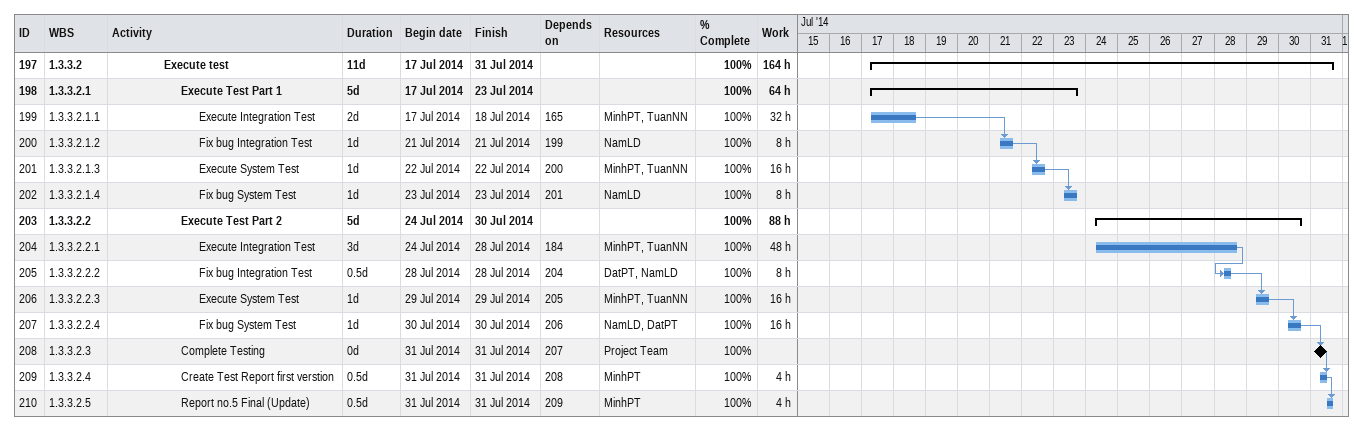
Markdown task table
| ID | WBS | Task | Duration | Start | Finish | Predecessors | Resources | % complete | Work (h) |
|---|---|---|---|---|---|---|---|---|---|
| 197 | 1.3.3.2 | **Execute test** | 11d | 2014-07-17 | 2014-07-31 |  |  | 100 | 164 |
| 198 | 1.3.3.2.1 | **Execute Test Part 1** | 5d | 2014-07-17 | 2014-07-23 |  |  | 100 | 64 |
| 199 | 1.3.3.2.1.1 | Execute Integration Test | 2d | 2014-07-17 | 2014-07-18 | 165 | MinhPT, TuanNN | 100 | 32 |
| 200 | 1.3.3.2.1.2 | Fix bug Integration Test | 1d | 2014-07-21 | 2014-07-21 | 199 | NamLD | 100 | 8 |
| 201 | 1.3.3.2.1.3 | Execute System Test | 1d | 2014-07-22 | 2014-07-22 | 200 | MinhPT, TuanNN | 100 | 16 |
| 202 | 1.3.3.2.1.4 | Fix bug System Test | 1d | 2014-07-23 | 2014-07-23 | 201 | NamLD | 100 | 8 |
| 203 | 1.3.3.2.2 | **Execute Test Part 2** | 5d | 2014-07-24 | 2014-07-30 |  |  | 100 | 88 |
| 204 | 1.3.3.2.2.1 | Execute Integration Test | 3d | 2014-07-24 | 2014-07-28 | 184 | MinhPT, TuanNN | 100 | 48 |
| 205 | 1.3.3.2.2.2 | Fix bug Integration Test | 0.5d | 2014-07-28 | 2014-07-28 | 204 | DatPT, NamLD | 100 | 8 |
| 206 | 1.3.3.2.2.3 | Execute System Test | 1d | 2014-07-29 | 2014-07-29 | 205 | MinhPT, TuanNN | 100 | 16 |
| 207 | 1.3.3.2.2.4 | Fix bug System Test | 1d | 2014-07-30 | 2014-07-30 | 206 | NamLD, DatPT | 100 | 16 |
| 208 | 1.3.3.2.3 | Complete Testing | 0d | 2014-07-31 | 2014-07-31 | 207 | Project Team | 100 |  |
| 209 | 1.3.3.2.4 | Create Test Report first verstion | 0.5d | 2014-07-31 | 2014-07-31 | 208 | MinhPT | 100 | 4 |
| 210 | 1.3.3.2.5 | Report no.5 Final (Update) | 0.5d | 2014-07-31 | 2014-07-31 | 209 | MinhPT | 100 | 4 |
